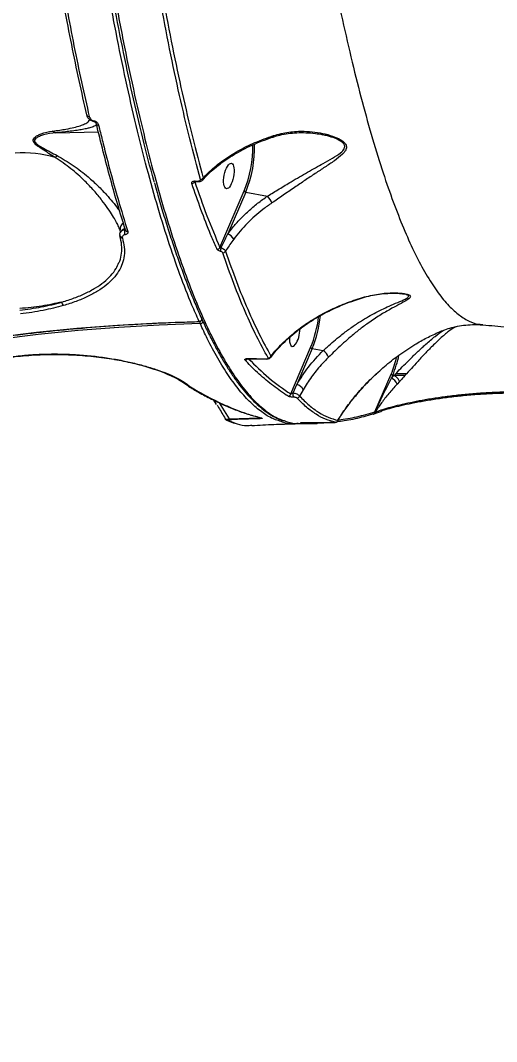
# Model space of a CAD drawing. Header units: millimetres. Extents: x -10374 to 11119, y -8221 to 9433.
# Drawn here: x -2808.2 to -2638.8, y -5447.5 to -5084.2 of the extents above; entities that cross this region are included whole.
import ezdxf

# ---------------------------------------------------------------- set-up
doc = ezdxf.new("R2010")
doc.units = ezdxf.units.MM
for name, color, linetype in [('DIKOM_ОБЪЕКТ', 7, 'Continuous'), ('DIKOM_РАЗМЕР_ЗОНА', 7, 'Continuous'), ('DIKOM_РАЗМЕР_ОБЪЕКТА', 7, 'Continuous')]:
    doc.layers.add(name, color=color, linetype=linetype)
doc.styles.add('style1', font='arial.ttf', dxfattribs={"width": 0.8})
doc.dimstyles.new('1-50', dxfattribs={"dimtxt": 300, "dimasz": 200, "dimexe": 100, "dimexo": 0, "dimgap": 100, "dimtad": 0, "dimdec": 0, "dimtxsty": 'style1', "dimcen": 0, "dimclrd": 7, "dimclre": 7, "dimadec": 1, "dimazin": 2, "dimtfac": 1, "dimtdec": 0, "dimtmove": 1, "dimatfit": 3, "dimfxl": 0, "dimlwd": 25, "dimlwe": 18, "dimarcsym": 0})

# ---------------------------------------------------------------- blocks, each defined once
blk = doc.blocks.new('*D16')
at = {"layer": 'Defpoints', "color": 0, "transparency": 16777216}
for p in [(-9045.1, 5161.67), (3694.49, 5161.67), (1813.16, -6719.94)]:
    blk.add_point(p, dxfattribs=at)
at = {"layer": 'DIKOM_РАЗМЕР_ОБЪЕКТА', "color": 7, "lineweight": 18, "transparency": 16777216}
for p, q in [((3694.49, 5161.67), (-9145.1, 5161.67)), ((1813.16, -6719.94), (-9145.1, -6719.94))]:
    blk.add_line(p, q, dxfattribs=at)
at = {"layer": 'DIKOM_РАЗМЕР_ОБЪЕКТА', "color": 7, "lineweight": 25, "transparency": 16777216}
for p, q in [((-9045.1, 4961.67), (-9045.1, -0.45)), ((-9045.1, -6519.94), (-9045.1, -1080.23))]:
    blk.add_line(p, q, dxfattribs=at)
at = {"layer": 'DIKOM_РАЗМЕР_ОБЪЕКТА', "color": 7, "transparency": 16777216}
for points in [[(-9078.43, 4961.67), (-9011.76, 4961.67), (-9045.1, 5161.67)], [(-9078.43, -6519.94), (-9011.76, -6519.94), (-9045.1, -6719.94)]]:
    blk.add_solid(points, dxfattribs=at)
at = {"layer": 'DIKOM_РАЗМЕР_ОБЪЕКТА', "color": 0, "transparency": 16777216, "insert": (-9045.1, -540.34), "char_height": 300, "attachment_point": 5, "rotation": 90, "style": 'style1'}
blk.add_mtext('11900', dxfattribs=at)
blk = doc.blocks.new('*D13')
at = {"layer": 'Defpoints', "color": 0, "transparency": 16777216}
for p in [(-10176.97, 7112.81), (3082.33, 7112.81), (2015.48, -8221.4)]:
    blk.add_point(p, dxfattribs=at)
at = {"layer": 'DIKOM_РАЗМЕР_ЗОНА', "color": 7, "lineweight": 18, "transparency": 16777216}
for p, q in [((3082.33, 7112.81), (-10276.97, 7112.81)), ((2015.48, -8221.4), (-10276.97, -8221.4))]:
    blk.add_line(p, q, dxfattribs=at)
at = {"layer": 'DIKOM_РАЗМЕР_ЗОНА', "color": 7, "lineweight": 25, "transparency": 16777216}
for p, q in [((-10176.97, 6912.81), (-10176.97, -14.41)), ((-10176.97, -8021.4), (-10176.97, -1094.19))]:
    blk.add_line(p, q, dxfattribs=at)
at = {"layer": 'DIKOM_РАЗМЕР_ЗОНА', "color": 7, "transparency": 16777216}
for points in [[(-10210.3, 6912.81), (-10143.64, 6912.81), (-10176.97, 7112.81)], [(-10210.3, -8021.4), (-10143.64, -8021.4), (-10176.97, -8221.4)]]:
    blk.add_solid(points, dxfattribs=at)
at = {"layer": 'DIKOM_РАЗМЕР_ЗОНА', "color": 0, "transparency": 16777216, "insert": (-10176.97, -554.3), "char_height": 300, "attachment_point": 5, "rotation": 90, "style": 'style1'}
blk.add_mtext('15300', dxfattribs=at)

msp = doc.modelspace()

# ---------------------------------------------------------------- linework, layer by layer
at = {"layer": 'DIKOM_ОБЪЕКТ', "color": 7, "linetype": 'Continuous', "lineweight": 15}
for p, q in [((-2782.08, -5120.17), (-2782.09, -5120.16)), ((-2795.59, -5124.17), (-2780.51, -5123.82)), ((-2718.34, -5125.71), (-2718.33, -5125.7)), ((-2700.61, -5124.92), (-2701.5, -5124.73)), ((-2746.2, -5141.55), (-2746.17, -5141.6)), ((-2746.01, -5141.32), (-2745.02, -5141.35)), ((-2737.21, -5164.99), (-2728.61, -5144.89)), ((-2728.04, -5145.26), (-2734.41, -5160.14)), ((-2728.04, -5145.26), (-2720.28, -5146.71)), ((-2772.68, -5159.24), (-2772.76, -5158.77)), ((-2771.09, -5158.65), (-2770.9, -5158.34)), ((-2772.87, -5160.88), (-2772.88, -5160.74)), ((-2772, -5161.34), (-2771.96, -5161.62)), ((-2686.55, -5182.92), (-2686.54, -5182.92)), ((-2671.8, -5181.55), (-2671.92, -5181.52)), ((-2712.03, -5217.11), (-2704.95, -5200.57)), ((-2704.38, -5200.94), (-2709.85, -5213.72)), ((-2704.38, -5200.94), (-2700.48, -5201.67)), ((-2682.05, -5223.5), (-2676.29, -5210.04)), ((-2675.72, -5210.41), (-2676.17, -5211.46)), ((-2676.17, -5211.46), (-2675.29, -5210.49)), ((-2675.72, -5210.41), (-2675.29, -5210.49)), ((-2675.29, -5210.49), (-2675.29, -5210.49)), ((-2673.34, -5212.67), (-2674.19, -5213.61)), ((-2748.03, -5214.37), (-2747.91, -5214.46)), ((-2747.91, -5214.46), (-2747.89, -5214.47)), ((-2711.21, -5216.73), (-2709.85, -5213.72)), ((-2707.64, -5215.6), (-2708.89, -5217.85)), ((-2738.4, -5220.87), (-2739.35, -5219.36)), ((-2737.46, -5220.25), (-2734, -5226.01)), ((-2682.37, -5224.18), (-2682.42, -5224.2)), ((-2682.05, -5223.5), (-2682.03, -5223.48)), ((-2682.03, -5223.48), (-2681.9, -5223.59)), ((-2734.46, -5226.45), (-2731.81, -5227.47)), ((-2734, -5226.01), (-2723.19, -5225.62)), ((-2724.62, -5225.06), (-2722.7, -5225.61)), ((-2695.27, -5226.49), (-2695.33, -5226.7)), ((-2682.66, -5224.29), (-2682.65, -5224.28))]:
    msp.add_line(p, q, dxfattribs=at)
at = {"layer": 'DIKOM_ОБЪЕКТ', "color": 7, "linetype": 'Continuous', "lineweight": 15, "flags": 128}
for points in [[(-2745.9, -5141.52), (-2745.93, -5141.51), (-2745.96, -5141.47), (-2745.99, -5141.41), (-2746.01, -5141.32)], [(-2744.91, -5141.56), (-2744.94, -5141.54), (-2744.97, -5141.5), (-2744.99, -5141.44), (-2745.02, -5141.35)], [(-2770.91, -5158.77), (-2770.93, -5158.67), (-2770.93, -5158.51)], [(-3025.45, -5264.74), (-3013.82, -5258.4), (-3001.97, -5252.33), (-2989.9, -5246.53), (-2977.61, -5241), (-2965.12, -5235.74), (-2952.44, -5230.77), (-2939.57, -5226.07), (-2926.52, -5221.66), (-2913.3, -5217.53), (-2899.92, -5213.7), (-2886.39, -5210.16), (-2872.71, -5206.91), (-2858.9, -5203.97), (-2844.96, -5201.32), (-2830.91, -5198.97), (-2816.75, -5196.92), (-2802.49, -5195.18), (-2788.14, -5193.74), (-2773.71, -5192.61), (-2759.22, -5191.79), (-2744.66, -5191.27)], [(-2744.66, -5191.27), (-2744.62, -5191.33), (-2744.58, -5191.36), (-2744.58, -5191.36)], [(-2743.62, -5190.33), (-2743.6, -5190.41), (-2743.6, -5190.42)], [(-2744.29, -5192.08), (-2758.8, -5192.6), (-2773.25, -5193.42), (-2787.64, -5194.55), (-2801.94, -5195.98), (-2816.16, -5197.72), (-2830.28, -5199.76), (-2844.29, -5202.1), (-2858.18, -5204.74), (-2871.95, -5207.68), (-2885.59, -5210.92), (-2899.08, -5214.45), (-2912.42, -5218.27), (-2925.6, -5222.38), (-2938.61, -5226.78), (-2951.44, -5231.46), (-2964.09, -5236.42), (-2976.54, -5241.66), (-2988.79, -5247.18), (-3000.82, -5252.96), (-3012.64, -5259.01), (-3024.23, -5265.33)], [(-2671.46, -5210.54), (-2671.96, -5210.54), (-2675.24, -5210.56)], [(-2674.77, -5209.87), (-2672.22, -5209.86), (-2670.85, -5209.86)], [(-2748.73, -5214.12), (-2748.71, -5214.13), (-2748.68, -5214.16)], [(-2722.7, -5225.62), (-2722.6, -5225.64), (-2722.44, -5225.64)], [(-2682.66, -5224.29), (-2682.77, -5224.31), (-2682.93, -5224.32)]]:
    msp.add_lwpolyline(points, dxfattribs=at)
at = {"layer": 'DIKOM_ОБЪЕКТ', "color": 7, "linetype": 'Continuous', "lineweight": 15}
for centre, radius, start, end in [((-2783.86, -5117.7), 0.747, 186.2208, 280.4586), ((-2781.55, -5119.96), 0.584, 175.3874, 200.8276), ((-2780.52, -5120.72), 0.779, 198.4593, 279.4881), ((-2718.71, -5125.3), 0.559, 313.8265, 11.25), ((-2765.7, -5129.53), 40.15, 337.4961, 1.5043), ((-2766.24, -5129.43), 41.35, 337.4836, 1.6988), ((-2807.72, -5174.66), 43.33, 74.0727, 93.1594), ((-2799.13, -5129.37), 4.91, 312.3852, 323.6404), ((-2744.17, -5139.6), 1.19, 268.3889, 325.3004), ((-2747.21, -5141.04), 1.18, 269.6289, 332.0686), ((-2727.94, -5144.49), 0.781, 211.1984, 262.3324), ((-2726.91, -5152.57), 8.85, 22.6987, 41.4736), ((-2770.57, -5160.68), 2.36, 98.0001, 155.9021), ((-2769.19, -5159.41), 2.05, 158.1687, 210.0091), ((-2770.13, -5158.51), 0.823, 198.3831, 276.9618), ((-2772.02, -5160.44), 0.897, 174.1299, 271.1371), ((-2772.06, -5160.81), 0.814, 184.7063, 276.9524), ((-2735.87, -5163.79), 3.93, 26.1594, 68.2752), ((-2738.26, -5164.52), 1.15, 270.7844, 336.0211), ((-2743.11, -5164.19), 6.42, 340.1795, 352.1057), ((-2736.23, -5165.74), 1.14, 268.7107, 329.2201), ((-2686.65, -5182.74), 0.208, 303.3869, 350.4204), ((-2791.91, -5184.46), 1.58, 177.9856, 228.9779), ((-2744.66, -5190.22), 1.05, 270.3522, 353.7559), ((-2744.6, -5190.36), 1, 271.4285, 284.6624), ((-2742.13, -5191.32), 2.28, 180.4835, 199.4778), ((-2744.6, -5190.36), 1, 284.6624, 356.4053), ((-2744.29, -5191.03), 1.05, 270.4271, 353.864), ((-2743.87, -5191.6), 0.77, 36.5832, 79.5704), ((-2742.24, -5185.17), 40.35, 337.5556, 353.5956), ((-2742.86, -5185.05), 41.63, 337.5554, 354.1978), ((-2704.28, -5200.16), 0.783, 211.3028, 262.3167), ((-2702.76, -5205.42), 4.39, 18.1511, 58.7541), ((-2728.35, -5204.01), 1.08, 273.463, 328.3088), ((-2727.23, -5204.49), 0.0756, 193.5507, 253.1026), ((-2720.65, -5204.59), 0.0768, 194.9371, 254.3007), ((-2720.04, -5203.23), 1.06, 269.4595, 335.5497), ((-2711.11, -5195.56), 37.72, 337.4115, 347.03), ((-2712.43, -5195.2), 39.73, 337.4905, 348.2305), ((-2675.62, -5209.63), 0.783, 211.5222, 262.4368), ((-2678.17, -5215.28), 4.31, 22.7915, 62.4138), ((-2748.1, -5213.48), 0.889, 229.5672, 274.5657), ((-2748, -5213.67), 0.798, 239.8272, 276.952), ((-2747.98, -5213.66), 0.814, 239.4421, 276.5305), ((-2706.7, -5217.36), 4.55, 172.0479, 191.2612), ((-2710.55, -5216.78), 3.13, 22.0081, 77.2313), ((-2713.04, -5216.87), 1.05, 273.1377, 346.8748), ((-2709.85, -5217.48), 1.03, 269.8301, 338.6362), ((-2682.93, -5223.43), 0.898, 287.6215, 356.5366), ((-2682.94, -5223.43), 0.902, 288.1503, 355.3846), ((-2682.79, -5223.35), 0.928, 296.9095, 344.8887), ((-2734.51, -5225.49), 0.965, 244.0397, 272.9058), ((-2733.43, -5225.96), 0.575, 184.833, 215.6829), ((-2722.6, -5225.59), 0.591, 182.3886, 211.8969), ((-2708.26, -5226.49), 0.865, 271.2138, 293.8961), ((-2696.22, -5226.18), 0.992, 270.1686, 341.9173)]:
    msp.add_arc(centre, radius, start, end, dxfattribs=at)
msp.add_ellipse((-2734.04, -5139.56), major_axis=(-0.91, -4.51), ratio=0.365718, dxfattribs=at)
for start_param, end_param in [(5.596928, 8.318212), (5.079924, 5.596928)]:
    msp.add_ellipse((-2710.62, -5195.69), major_axis=(-0.91, -4.51), ratio=0.365718, start_param=start_param, end_param=end_param, dxfattribs=at)
for points, knots in [([(-2744.66, -5191.27), (-2745.5, -5189.37), (-2747.8, -5184.19), (-2751.48, -5174.75), (-2755.67, -5162.67), (-2759.75, -5149.44), (-2763.7, -5135.15), (-2767.52, -5119.86), (-2771.18, -5103.59), (-2774.68, -5086.38), (-2778.01, -5068.25), (-2781.16, -5049.28), (-2784.12, -5029.55), (-2786.88, -5009.16), (-2789.43, -4988.17), (-2791.75, -4966.59), (-2793.85, -4944.47), (-2795.72, -4921.89), (-2797.35, -4898.96), (-2798.75, -4875.77), (-2799.89, -4852.41), (-2800.77, -4828.9), (-2801.4, -4805.28), (-2801.78, -4781.64), (-2801.9, -4758.08), (-2801.77, -4734.72), (-2801.38, -4711.62), (-2800.73, -4688.83), (-2799.82, -4666.38), (-2798.66, -4644.34), (-2797.26, -4622.82), (-2795.62, -4601.9), (-2793.83, -4582.62), (-2791.92, -4564.88), (-2789.95, -4548.58), (-2787.81, -4532.86), (-2785.5, -4517.78), (-2783.07, -4503.47), (-2780.5, -4489.98), (-2778.1, -4478.58), (-2776.52, -4471.85), (-2775.87, -4469.11)], [0, 0, 0, 0, 0.015653, 0.04249, 0.069412, 0.096376, 0.123341, 0.150263, 0.1771, 0.203937, 0.230859, 0.257823, 0.284788, 0.31171, 0.338547, 0.365384, 0.392306, 0.41927, 0.446235, 0.473157, 0.499994, 0.526831, 0.553753, 0.580717, 0.607682, 0.634604, 0.661441, 0.688278, 0.715199, 0.742164, 0.769129, 0.796051, 0.822888, 0.845967, 0.869168, 0.892397, 0.915626, 0.938828, 0.961588, 0.984348, 1, 1, 1, 1]), ([(-2760.6, -5141.59), (-2760.65, -5141.43), (-2762.05, -5136.64), (-2764.68, -5126.2), (-2768.43, -5110.41), (-2771.99, -5093.68), (-2775.34, -5076.28), (-2778.56, -5057.86), (-2781.62, -5038.47), (-2784.5, -5018.15), (-2787.15, -4997.34), (-2789.56, -4976.14), (-2791.73, -4954.62), (-2793.7, -4932.44), (-2795.45, -4909.64), (-2796.97, -4886.3), (-2798.15, -4864.31), (-2799.05, -4843.77), (-2799.71, -4824.75), (-2800.21, -4805.7), (-2800.54, -4786.44), (-2800.71, -4767.01), (-2800.69, -4747.43), (-2800.5, -4727.98), (-2800.23, -4715.17), (-2800.09, -4708.76)], [0, 0, 0, 0, 0.001662, 0.05082, 0.099937, 0.147669, 0.195436, 0.243168, 0.292285, 0.341443, 0.39056, 0.438292, 0.48606, 0.533792, 0.58291, 0.632068, 0.681186, 0.72033, 0.759514, 0.798698, 0.837842, 0.878359, 0.918921, 0.959483, 1, 1, 1, 1]), ([(-2799.3, -4708.5), (-2799.4, -4712.96), (-2799.67, -4724.97), (-2799.9, -4744.77), (-2799.93, -4767.87), (-2799.7, -4791.32), (-2799.22, -4815.05), (-2798.46, -4838.99), (-2797.46, -4862.59), (-2796.21, -4885.8), (-2794.74, -4908.55), (-2793.02, -4931.2), (-2791.05, -4953.68), (-2788.82, -4975.9), (-2786.38, -4997.37), (-2783.76, -5018.04), (-2780.95, -5037.86), (-2777.93, -5057.17), (-2774.69, -5075.86), (-2771.23, -5093.86), (-2767.64, -5110.77), (-2763.93, -5126.57), (-2760.11, -5141.23), (-2756.13, -5155.01), (-2751.98, -5167.81), (-2747.69, -5179.57), (-2743.35, -5190.02), (-2738.97, -5199.16), (-2734.56, -5207.01), (-2730.07, -5213.7), (-2725.49, -5219.18), (-2720.85, -5223.31), (-2717.14, -5225.73), (-2714.99, -5226.39), (-2714.39, -5226.58)], [0, 0, 0, 0, 0.018779, 0.050589, 0.082424, 0.114235, 0.146969, 0.179731, 0.212465, 0.244276, 0.276111, 0.307921, 0.340656, 0.373417, 0.406152, 0.437962, 0.469797, 0.501607, 0.534341, 0.567102, 0.599836, 0.631647, 0.663482, 0.695292, 0.728026, 0.760788, 0.793522, 0.825332, 0.857167, 0.888978, 0.921712, 0.954473, 0.987208, 1, 1, 1, 1]), ([(-2725.9, -4780.04), (-2725.74, -4786.43), (-2725.43, -4799.21), (-2724.71, -4818.5), (-2723.81, -4837.82), (-2722.69, -4857.83), (-2721.32, -4878.39), (-2719.69, -4899.43), (-2717.84, -4920.4), (-2715.76, -4941.23), (-2713.46, -4961.83), (-2711.02, -4981.54), (-2708.46, -5000.32), (-2705.8, -5018.16), (-2702.99, -5035.55), (-2700.01, -5052.41), (-2696.88, -5068.67), (-2693.6, -5084.29), (-2690.18, -5099.19), (-2686.61, -5113.34), (-2682.93, -5126.5), (-2679.24, -5138.38), (-2675.56, -5148.93), (-2671.91, -5158.22), (-2668.18, -5166.53), (-2664.39, -5173.78), (-2660.53, -5179.93), (-2656.72, -5184.82), (-2652.95, -5188.5), (-2649.25, -5190.97), (-2646.16, -5192.29), (-2644.32, -5192.35), (-2643.7, -5192.37)], [0, 0, 0, 0, 0.030756, 0.061513, 0.092575, 0.123637, 0.157976, 0.192341, 0.22668, 0.262031, 0.29741, 0.332761, 0.366019, 0.399303, 0.432561, 0.466778, 0.501024, 0.535242, 0.570697, 0.606153, 0.642117, 0.678083, 0.711861, 0.745666, 0.779446, 0.814209, 0.849001, 0.883765, 0.916933, 0.950124, 0.983293, 1, 1, 1, 1]), ([(-2784.6, -5117.78), (-2785.52, -5113.75), (-2787.36, -5105.68), (-2790.01, -5092.87), (-2792.59, -5079.58), (-2794.23, -5070.28), (-2795.05, -5065.63)], [0, 0, 0, 0, 0.249099, 0.498199, 0.749099, 1, 1, 1, 1]), ([(-2794.19, -5066.18), (-2793.38, -5070.8), (-2791.75, -5080.05), (-2789.18, -5093.34), (-2786.51, -5106.22), (-2784.65, -5114.37), (-2783.73, -5118.44)], [0, 0, 0, 0, 0.249101, 0.498201, 0.7491, 1, 1, 1, 1]), ([(-2744.2, -5140.79), (-2745.47, -5136.03), (-2748, -5126.52), (-2751.63, -5110.95), (-2755.16, -5094.52), (-2757.38, -5082.78), (-2758.49, -5076.9)], [0, 0, 0, 0, 0.248479, 0.496955, 0.748477, 1, 1, 1, 1]), ([(-2757.45, -5076.49), (-2756.36, -5082.28), (-2754.17, -5093.86), (-2750.67, -5110.22), (-2747.02, -5125.85), (-2744.47, -5135.47), (-2743.19, -5140.28)], [0, 0, 0, 0, 0.248474, 0.496951, 0.748476, 1, 1, 1, 1]), ([(-2782.09, -5120.16), (-2782.17, -5120.16), (-2782.44, -5120.13), (-2782.94, -5119.98), (-2783.54, -5119.63), (-2784.15, -5119.01), (-2784.49, -5118.35), (-2784.58, -5117.9), (-2784.6, -5117.78)], [0, 0, 0, 0, 0.063341, 0.205894, 0.386619, 0.593769, 0.897729, 1, 1, 1, 1]), ([(-2783.73, -5118.44), (-2783.63, -5118.71), (-2783.48, -5119.12), (-2783.03, -5119.57), (-2782.66, -5119.79), (-2782.34, -5119.89), (-2782.18, -5119.9), (-2782.13, -5119.91)], [0, 0, 0, 0, 0.43852, 0.648611, 0.819346, 0.945167, 1, 1, 1, 1]), ([(-2796.8, -5123.57), (-2795.93, -5123.46), (-2794.18, -5123.24), (-2791.59, -5122.81), (-2789.08, -5122.29), (-2786.9, -5121.68), (-2785.12, -5120.98), (-2783.92, -5120.26), (-2783.68, -5119.76), (-2783.58, -5119.54)], [0, 0, 0, 0, 0.093904, 0.187853, 0.338402, 0.489463, 0.640315, 0.843321, 1, 1, 1, 1]), ([(-2781.17, -5121.18), (-2781.28, -5121.36), (-2781.51, -5121.75), (-2782.85, -5122.25), (-2784.45, -5122.67), (-2786.02, -5123), (-2787.38, -5123.22), (-2788.07, -5123.33)], [0, 0, 0, 0, 0.259475, 0.537154, 0.690998, 0.844819, 1, 1, 1, 1]), ([(-2782.13, -5119.91), (-2782.07, -5119.91), (-2781.89, -5119.93), (-2781.56, -5120.04), (-2781.15, -5120.29), (-2780.66, -5120.77), (-2780.5, -5121.21), (-2780.39, -5121.49)], [0, 0, 0, 0, 0.055566, 0.178388, 0.349487, 0.572953, 1, 1, 1, 1]), ([(-2781.95, -5120.19), (-2781.98, -5120.19), (-2782.02, -5120.17), (-2782.07, -5120.17), (-2782.09, -5120.16)], [0, 0, 0, 0, 0.620037, 1, 1, 1, 1]), ([(-2782.09, -5120.17), (-2782.09, -5120.17), (-2782.07, -5120.17), (-2782.03, -5120.17), (-2781.97, -5120.19), (-2781.88, -5120.22), (-2781.72, -5120.3), (-2781.51, -5120.48), (-2781.33, -5120.74), (-2781.29, -5120.9), (-2781.27, -5120.97)], [0, 0, 0, 0, 0.005223, 0.027802, 0.055897, 0.105453, 0.192358, 0.389825, 0.738857, 1, 1, 1, 1]), ([(-2770.93, -5158.51), (-2771.82, -5155.64), (-2773.61, -5149.89), (-2776.21, -5140.65), (-2778.78, -5131), (-2780.44, -5124.18), (-2781.27, -5120.77)], [0, 0, 0, 0, 0.249316, 0.498631, 0.749316, 1, 1, 1, 1]), ([(-2780.39, -5121.49), (-2780.29, -5121.93), (-2779.76, -5124.15), (-2778.37, -5129.83), (-2776.18, -5138.27), (-2773.27, -5148.81), (-2771.19, -5155.56), (-2770.03, -5159.32)], [0, 0, 0, 0, 0.032158, 0.160791, 0.418283, 0.675774, 1, 1, 1, 1]), ([(-2795.83, -5132.99), (-2797.41, -5132), (-2799.59, -5130.64), (-2802.06, -5128.99), (-2803.15, -5128.05), (-2803.65, -5127.27), (-2803.7, -5126.57), (-2803.21, -5125.81), (-2802.19, -5125.12), (-2800.05, -5124.15), (-2798.18, -5123.81), (-2796.8, -5123.57)], [0, 0, 0, 0, 0.231153, 0.3197, 0.391431, 0.436729, 0.482258, 0.545697, 0.638839, 0.734227, 1, 1, 1, 1]), ([(-2795.6, -5124.17), (-2795.6, -5124.17), (-2797.17, -5124.3), (-2799.11, -5124.63), (-2801.52, -5125.42), (-2802.64, -5126.01), (-2803.25, -5126.66), (-2803.25, -5127.28), (-2802.74, -5127.98), (-2801.61, -5128.79), (-2799.06, -5130.23), (-2796.82, -5131.41), (-2795.18, -5132.27)], [0, 0, 0, 0, 0.000333, 0.274229, 0.369154, 0.46353, 0.523545, 0.564861, 0.606171, 0.67473, 0.763009, 1, 1, 1, 1]), ([(-2795.6, -5124.17), (-2795.82, -5124.13), (-2796.21, -5124.06), (-2796.6, -5123.77), (-2796.77, -5123.59), (-2796.8, -5123.57)], [0, 0, 0, 0, 0.499673, 0.92059, 1, 1, 1, 1]), ([(-2795.59, -5124.17), (-2795.59, -5124.17), (-2795.59, -5124.17), (-2795.6, -5124.17), (-2795.6, -5124.17), (-2795.6, -5124.17)], [0, 0, 0, 0, 0.369242, 0.81335, 1, 1, 1, 1]), ([(-2788.07, -5123.33), (-2788.08, -5123.33), (-2788.76, -5123.45), (-2790.31, -5123.64), (-2792.78, -5123.92), (-2794.65, -5124.09), (-2795.59, -5124.17)], [0, 0, 0, 0, 0.004363, 0.37893, 0.688069, 1, 1, 1, 1]), ([(-2743.36, -5141), (-2743.1, -5140.69), (-2742.19, -5139.64), (-2740.36, -5137.89), (-2737.88, -5135.79), (-2735.14, -5133.79), (-2732.19, -5131.91), (-2729.05, -5130.16), (-2725.74, -5128.54), (-2722.25, -5127.09), (-2719.77, -5126.15), (-2718.43, -5125.74), (-2718.33, -5125.71)], [0, 0, 0, 0, 0.04887, 0.167756, 0.286561, 0.405363, 0.524062, 0.641349, 0.758152, 0.874739, 0.991006, 1, 1, 1, 1]), ([(-2743.19, -5140.28), (-2742.63, -5139.68), (-2740.72, -5137.64), (-2736.75, -5134.3), (-2731.09, -5130.67), (-2724.87, -5127.56), (-2720.41, -5125.98), (-2718.16, -5125.19)], [0, 0, 0, 0, 0.095307, 0.328932, 0.568012, 0.781794, 1, 1, 1, 1]), ([(-2720.28, -5146.71), (-2718.9, -5145.86), (-2716.09, -5144.13), (-2711.3, -5141.23), (-2705.99, -5138.15), (-2701.08, -5135.44), (-2697.12, -5133.22), (-2694.48, -5131.57), (-2693.01, -5130.14), (-2692.7, -5129.02), (-2693.11, -5128.04), (-2694.36, -5127.02), (-2696.38, -5126.08), (-2698.56, -5125.35), (-2700.04, -5125.04), (-2700.61, -5124.92)], [0, 0, 0, 0, 0.099642, 0.202641, 0.345654, 0.492843, 0.585854, 0.680421, 0.742441, 0.775683, 0.808653, 0.848498, 0.901919, 0.962587, 1, 1, 1, 1]), ([(-2718.16, -5125.19), (-2716.36, -5124.71), (-2712.74, -5123.76), (-2707.77, -5123.57), (-2703.42, -5123.88), (-2699.74, -5124.54), (-2696.49, -5125.55), (-2694.02, -5126.73), (-2692.6, -5127.95), (-2692.1, -5129.07), (-2692.29, -5130.09), (-2692.85, -5131), (-2694.11, -5132.35), (-2696.42, -5134.14), (-2699.8, -5136.36), (-2703.32, -5138.69), (-2706.95, -5141.1), (-2710.76, -5143.67), (-2714.72, -5146.41), (-2717.41, -5148.24), (-2718.75, -5149.16)], [0, 0, 0, 0, 0.083171, 0.166449, 0.223557, 0.280761, 0.33763, 0.384013, 0.415804, 0.442857, 0.469843, 0.494253, 0.51873, 0.589435, 0.660399, 0.727087, 0.793946, 0.860523, 0.930329, 1, 1, 1, 1]), ([(-2718.33, -5125.7), (-2717.51, -5125.45), (-2715.74, -5124.9), (-2712.9, -5124.4), (-2709.82, -5124.11), (-2706.58, -5124.1), (-2703.51, -5124.38), (-2701.48, -5124.65), (-2700.62, -5124.87), (-2700.6, -5124.88)], [0, 0, 0, 0, 0.140466, 0.304666, 0.477215, 0.658048, 0.846823, 0.996645, 1, 1, 1, 1]), ([(-2772.76, -5158.77), (-2772.93, -5158.31), (-2773.24, -5157.52), (-2774.22, -5155.65), (-2775.44, -5153.58), (-2777.09, -5151.07), (-2779.29, -5148.08), (-2782.02, -5144.77), (-2785.68, -5140.91), (-2790.25, -5136.78), (-2793.95, -5134.27), (-2795.83, -5132.99)], [0, 0, 0, 0, 0.104515, 0.18232, 0.262397, 0.354623, 0.449525, 0.561813, 0.677247, 0.835925, 1, 1, 1, 1]), ([(-2795.18, -5132.27), (-2793.25, -5133.41), (-2789.39, -5135.68), (-2784.57, -5139.43), (-2780.66, -5143), (-2777.74, -5146.03), (-2775.38, -5148.79), (-2773.81, -5150.79), (-2773.1, -5151.8), (-2772.89, -5152.1)], [0, 0, 0, 0, 0.210616, 0.420933, 0.567605, 0.714114, 0.832521, 0.950803, 1, 1, 1, 1]), ([(-2743.19, -5140.28), (-2743.18, -5140.43), (-2743.17, -5140.7), (-2743.33, -5140.89), (-2743.4, -5140.97)], [0, 0, 0, 0, 0.581438, 1, 1, 1, 1]), ([(-2760.59, -5141.87), (-2760.5, -5142.21), (-2759.77, -5144.91), (-2758.37, -5149.7), (-2756.41, -5156.23), (-2754.41, -5162.47), (-2752.39, -5168.46), (-2750.33, -5174.19), (-2748.25, -5179.66), (-2746.13, -5184.88), (-2743.98, -5189.83), (-2741.81, -5194.5), (-2739.62, -5198.88), (-2737.43, -5202.95), (-2735.22, -5206.71), (-2733, -5210.16), (-2730.77, -5213.3), (-2728.53, -5216.14), (-2726.27, -5218.67), (-2723.98, -5220.9), (-2721.69, -5222.82), (-2719.37, -5224.43), (-2717.05, -5225.74), (-2715.49, -5226.34), (-2714.72, -5226.64)], [0, 0, 0, 0, 0.006961, 0.053963, 0.10092, 0.147885, 0.1949, 0.242015, 0.289286, 0.336767, 0.384511, 0.432323, 0.480002, 0.527476, 0.574798, 0.622026, 0.669211, 0.716404, 0.763638, 0.810944, 0.858344, 0.905842, 0.953421, 1, 1, 1, 1]), ([(-2747.22, -5142.22), (-2747.23, -5142.12), (-2747.27, -5141.91), (-2747.11, -5141.64), (-2746.81, -5141.44), (-2746.43, -5141.33), (-2746.14, -5141.32), (-2746.01, -5141.32)], [0, 0, 0, 0, 0.213208, 0.426618, 0.630664, 0.829158, 1, 1, 1, 1]), ([(-2738.24, -5165.67), (-2738.4, -5165.32), (-2739.17, -5163.58), (-2741.13, -5158.98), (-2744.02, -5151.64), (-2746.15, -5145.36), (-2747.22, -5142.22)], [0, 0, 0, 0, 0.048066, 0.240326, 0.619879, 1, 1, 1, 1]), ([(-2746.26, -5141.57), (-2746.26, -5141.57), (-2746.26, -5141.57), (-2746.18, -5141.55), (-2746.06, -5141.53), (-2745.96, -5141.53), (-2745.9, -5141.53)], [0, 0, 0, 0, 0.238472, 0.484764, 0.734061, 1, 1, 1, 1]), ([(-2746.17, -5141.6), (-2744.77, -5145.7), (-2741.96, -5153.92), (-2738.79, -5161.3), (-2737.21, -5164.99)], [0, 0, 0, 0, 0.499355, 1, 1, 1, 1]), ([(-2745.9, -5141.53), (-2745.67, -5141.53), (-2745.34, -5141.54), (-2745.01, -5141.55), (-2744.91, -5141.56)], [0, 0, 0, 0, 0.699599, 1, 1, 1, 1]), ([(-2745.02, -5141.35), (-2744.93, -5141.35), (-2744.74, -5141.35), (-2744.48, -5141.28), (-2744.29, -5141.16), (-2744.18, -5140.99), (-2744.19, -5140.86), (-2744.2, -5140.79)], [0, 0, 0, 0, 0.179432, 0.37995, 0.581145, 0.790674, 1, 1, 1, 1]), ([(-2744.91, -5141.54), (-2744.7, -5141.54), (-2744.26, -5141.53), (-2743.74, -5141.33), (-2743.5, -5141.08), (-2743.41, -5140.99)], [0, 0, 0, 0, 0.373648, 0.757272, 1, 1, 1, 1]), ([(-2734.41, -5160.14), (-2733.86, -5159.42), (-2732.5, -5157.63), (-2730.08, -5154.91), (-2727.1, -5151.99), (-2723.85, -5149.23), (-2721.47, -5147.55), (-2720.28, -5146.71)], [0, 0, 0, 0, 0.144408, 0.355259, 0.566063, 0.783047, 1, 1, 1, 1]), ([(-2718.75, -5149.16), (-2719.82, -5149.91), (-2722.96, -5152.13), (-2727.74, -5156.35), (-2730.79, -5160.14), (-2732.34, -5162.06)], [0, 0, 0, 0, 0.203573, 0.596825, 1, 1, 1, 1]), ([(-2772.91, -5160.35), (-2772.87, -5160.15), (-2772.79, -5159.71), (-2772.37, -5159.19), (-2771.78, -5158.8), (-2771.33, -5158.7), (-2771.09, -5158.65)], [0, 0, 0, 0, 0.254382, 0.558712, 0.773461, 1, 1, 1, 1]), ([(-2771.59, -5156.35), (-2771.73, -5156.44), (-2772.11, -5156.66), (-2772.54, -5157.26), (-2772.78, -5157.97), (-2772.8, -5158.49), (-2772.76, -5158.73), (-2772.76, -5158.77)], [0, 0, 0, 0, 0.165166, 0.454054, 0.743176, 0.954143, 1, 1, 1, 1]), ([(-2771.09, -5158.65), (-2771.07, -5158.65), (-2771.02, -5158.64), (-2770.95, -5158.63), (-2770.89, -5158.61), (-2770.88, -5158.6), (-2770.88, -5158.59)], [0, 0, 0, 0, 0.148555, 0.272557, 0.620585, 1, 1, 1, 1]), ([(-2771.96, -5161.62), (-2771.68, -5162.73), (-2771.14, -5164.87), (-2771.22, -5167.92), (-2771.88, -5170.78), (-2773.17, -5173.5), (-2775.1, -5176.05), (-2777.61, -5178.41), (-2780.68, -5180.57), (-2784.3, -5182.5), (-2788.36, -5184.23), (-2791.42, -5185.18), (-2792.94, -5185.66)], [0, 0, 0, 0, 0.107084, 0.205973, 0.305184, 0.404078, 0.503333, 0.602914, 0.702179, 0.801341, 0.900826, 1, 1, 1, 1]), ([(-2773.16, -5170.36), (-2773.07, -5170.18), (-2772.54, -5169.12), (-2772.18, -5167.04), (-2772.06, -5164.06), (-2772.59, -5161.97), (-2772.87, -5160.88)], [0, 0, 0, 0, 0.061615, 0.366709, 0.670806, 1, 1, 1, 1]), ([(-2772.66, -5159.22), (-2772.65, -5159.24), (-2772.62, -5159.35), (-2772.62, -5159.44), (-2772.73, -5159.68), (-2772.76, -5159.75)], [0, 0, 0, 0, 0.13518, 0.746467, 1, 1, 1, 1]), ([(-2770.97, -5160.44), (-2771.1, -5160.47), (-2771.38, -5160.52), (-2771.72, -5160.73), (-2771.95, -5161.01), (-2771.98, -5161.23), (-2772, -5161.34)], [0, 0, 0, 0, 0.209538, 0.418188, 0.729812, 1, 1, 1, 1]), ([(-2770.03, -5159.32), (-2770.02, -5159.36), (-2769.97, -5159.55), (-2770.01, -5159.85), (-2770.24, -5160.16), (-2770.57, -5160.36), (-2770.83, -5160.41), (-2770.97, -5160.44)], [0, 0, 0, 0, 0.084365, 0.402632, 0.65185, 0.82542, 1, 1, 1, 1]), ([(-2736.76, -5165.07), (-2736.6, -5164.73), (-2735.84, -5163.09), (-2735.04, -5161.45), (-2734.41, -5160.14)], [0, 0, 0, 0, 0.206044, 1, 1, 1, 1]), ([(-2732.34, -5162.06), (-2733.22, -5163.29), (-2734.25, -5164.7), (-2735.13, -5166.13), (-2735.25, -5166.32)], [0, 0, 0, 0, 0.866674, 1, 1, 1, 1]), ([(-2737.08, -5166.37), (-2737.24, -5166.32), (-2737.58, -5166.23), (-2737.97, -5166.01), (-2738.17, -5165.81), (-2738.23, -5165.7), (-2738.24, -5165.67)], [0, 0, 0, 0, 0.305432, 0.611626, 0.912624, 1, 1, 1, 1]), ([(-2737.21, -5164.99), (-2737.2, -5164.99), (-2737.18, -5165.03), (-2737.1, -5165.07), (-2736.94, -5165.09), (-2736.82, -5165.08), (-2736.76, -5165.07)], [0, 0, 0, 0, 0.080432, 0.367137, 0.676069, 1, 1, 1, 1]), ([(-2736.76, -5165.07), (-2736.54, -5165.16), (-2736.12, -5165.35), (-2735.62, -5165.72), (-2735.34, -5166.06), (-2735.27, -5166.25), (-2735.25, -5166.32)], [0, 0, 0, 0, 0.28669, 0.573109, 0.856901, 1, 1, 1, 1]), ([(-2736.25, -5166.87), (-2736.26, -5166.85), (-2736.3, -5166.77), (-2736.44, -5166.62), (-2736.72, -5166.46), (-2736.96, -5166.4), (-2737.08, -5166.37)], [0, 0, 0, 0, 0.108707, 0.398467, 0.699778, 1, 1, 1, 1]), ([(-2720.05, -5204.3), (-2721.43, -5201.8), (-2724.19, -5196.8), (-2728.27, -5187.9), (-2732.31, -5178.07), (-2734.94, -5170.6), (-2736.25, -5166.87)], [0, 0, 0, 0, 0.248617, 0.497235, 0.748618, 1, 1, 1, 1]), ([(-2735.25, -5166.32), (-2733.95, -5170), (-2731.36, -5177.37), (-2727.34, -5187.17), (-2723.25, -5196.1), (-2720.46, -5201.15), (-2719.07, -5203.67)], [0, 0, 0, 0, 0.248615, 0.497229, 0.748614, 1, 1, 1, 1]), ([(-2793.49, -5184.41), (-2791.99, -5183.94), (-2788.99, -5183.01), (-2785, -5181.32), (-2781.45, -5179.42), (-2778.43, -5177.31), (-2775.98, -5175), (-2774.16, -5172.68), (-2773.47, -5171.07), (-2773.16, -5170.36)], [0, 0, 0, 0, 0.14706, 0.294601, 0.441658, 0.588712, 0.736237, 0.883278, 1, 1, 1, 1]), ([(-2719.17, -5204.12), (-2718.68, -5203.49), (-2717.52, -5201.98), (-2715.36, -5199.65), (-2712.75, -5197.17), (-2709.9, -5194.79), (-2706.84, -5192.54), (-2703.59, -5190.43), (-2700.19, -5188.5), (-2696.69, -5186.75), (-2693.09, -5185.19), (-2689.72, -5183.91), (-2687.5, -5183.23), (-2686.55, -5182.94)], [0, 0, 0, 0, 0.072443, 0.173792, 0.274151, 0.373552, 0.472083, 0.569757, 0.664321, 0.756651, 0.846786, 0.934457, 1, 1, 1, 1]), ([(-2719.07, -5203.67), (-2718.6, -5203.09), (-2716.94, -5201.02), (-2713.58, -5197.58), (-2708.88, -5193.71), (-2703.79, -5190.31), (-2698.46, -5187.38), (-2692.7, -5184.79), (-2688.52, -5183.44), (-2686.45, -5182.78)], [0, 0, 0, 0, 0.067273, 0.239768, 0.412219, 0.559669, 0.707518, 0.854772, 1, 1, 1, 1]), ([(-2700.48, -5201.67), (-2700.02, -5201.25), (-2698.8, -5200.14), (-2696.69, -5198.29), (-2693.99, -5196.08), (-2691.03, -5193.83), (-2687.99, -5191.76), (-2685.09, -5189.97), (-2681.41, -5187.91), (-2677.61, -5186.08), (-2673.89, -5184.5), (-2671.75, -5183.6), (-2670.63, -5182.98), (-2670.15, -5182.59), (-2670.06, -5182.18), (-2670.49, -5181.9), (-2671.06, -5181.69), (-2671.47, -5181.61), (-2671.8, -5181.55)], [0, 0, 0, 0, 0.039089, 0.103741, 0.170207, 0.252315, 0.336197, 0.410601, 0.485039, 0.638158, 0.734088, 0.831607, 0.863622, 0.896261, 0.931709, 0.966514, 0.973147, 1, 1, 1, 1]), ([(-2686.45, -5182.78), (-2684.57, -5182.31), (-2680.82, -5181.38), (-2676.42, -5181.09), (-2673.4, -5181.19), (-2671.63, -5181.38), (-2670.14, -5181.73), (-2669.4, -5182.23), (-2669.47, -5182.75), (-2669.96, -5183.24), (-2671.15, -5184.04), (-2673.42, -5185.26), (-2676.95, -5187.1), (-2680.8, -5189.39), (-2684.6, -5191.94), (-2688.13, -5194.61), (-2691.11, -5197.07), (-2693.85, -5199.52), (-2696.31, -5201.83), (-2697.84, -5203.33), (-2698.59, -5204.06)], [0, 0, 0, 0, 0.088113, 0.176025, 0.208496, 0.240859, 0.274385, 0.30822, 0.337715, 0.365325, 0.393016, 0.473609, 0.554499, 0.640479, 0.726382, 0.789652, 0.852836, 0.902743, 0.952588, 1, 1, 1, 1]), ([(-2686.53, -5182.93), (-2686.28, -5182.85), (-2685.02, -5182.43), (-2682.73, -5181.94), (-2679.7, -5181.46), (-2677.03, -5181.26), (-2674.87, -5181.23), (-2673.39, -5181.31), (-2672.37, -5181.42), (-2671.95, -5181.5), (-2671.79, -5181.53)], [0, 0, 0, 0, 0.049255, 0.243119, 0.438613, 0.634732, 0.765491, 0.872352, 0.953048, 1, 1, 1, 1]), ([(-2808.5, -5187.32), (-2805.89, -5186.97), (-2801.95, -5186.44), (-2797.02, -5185.37), (-2794.66, -5184.73), (-2793.49, -5184.41)], [0, 0, 0, 0, 0.492784, 0.74641, 1, 1, 1, 1]), ([(-2793.49, -5184.41), (-2795.8, -5184.92), (-2799.31, -5185.7), (-2804.43, -5186.38), (-2807.12, -5186.61), (-2808.46, -5186.72)], [0, 0, 0, 0, 0.492799, 0.746413, 1, 1, 1, 1]), ([(-2792.94, -5185.66), (-2795.31, -5186.27), (-2798.89, -5187.2), (-2804.12, -5188.1), (-2806.87, -5188.45), (-2808.24, -5188.62)], [0, 0, 0, 0, 0.492744, 0.746399, 1, 1, 1, 1]), ([(-3025.14, -5264.76), (-3023.3, -5263.73), (-3017.96, -5260.76), (-3008.96, -5256), (-2998.11, -5250.56), (-2987.06, -5245.34), (-2975.85, -5240.34), (-2964.47, -5235.58), (-2952.92, -5231.05), (-2941.22, -5226.74), (-2929.37, -5222.68), (-2917.38, -5218.85), (-2905.25, -5215.27), (-2892.99, -5211.92), (-2880.61, -5208.82), (-2868.12, -5205.96), (-2855.51, -5203.36), (-2842.8, -5201), (-2829.99, -5198.89), (-2817.1, -5197.03), (-2804.12, -5195.42), (-2791.07, -5194.06), (-2777.96, -5192.96), (-2764.78, -5192.12), (-2753.64, -5191.61), (-2746.9, -5191.42), (-2744.58, -5191.36)], [0, 0, 0, 0, 0.022816, 0.066202, 0.109585, 0.152971, 0.196355, 0.23974, 0.283123, 0.326505, 0.369888, 0.413272, 0.456653, 0.500037, 0.543418, 0.586799, 0.630183, 0.673563, 0.716944, 0.760328, 0.803707, 0.847088, 0.89047, 0.933853, 0.977234, 1, 1, 1, 1]), ([(-2716.42, -5226.59), (-2717.09, -5226.38), (-2719.06, -5225.75), (-2722.35, -5223.65), (-2726.29, -5220.34), (-2730.23, -5215.99), (-2734.13, -5210.73), (-2737.97, -5204.56), (-2741.34, -5198.32), (-2743.43, -5193.89), (-2744.29, -5192.08)], [0, 0, 0, 0, 0.070456, 0.209885, 0.349314, 0.490064, 0.630815, 0.768021, 0.905538, 1, 1, 1, 1]), ([(-2680.9, -5209.38), (-2680.17, -5208.69), (-2677.92, -5206.59), (-2673.61, -5203.26), (-2668.53, -5199.88), (-2663.68, -5197.1), (-2660.6, -5195.69), (-2659.08, -5194.99)], [0, 0, 0, 0, 0.12624, 0.386334, 0.645451, 0.823776, 1, 1, 1, 1]), ([(-2675.29, -5210.49), (-2675.29, -5210.49), (-2674.73, -5210.21), (-2673.79, -5208.75), (-2671.69, -5206.92), (-2669.29, -5204.41), (-2666.65, -5201.87), (-2663.71, -5199.16), (-2660.68, -5196.58), (-2658.68, -5195.16), (-2657.71, -5194.47)], [0, 0, 0, 0, 0.000042, 0.074207, 0.196649, 0.322532, 0.473552, 0.628595, 0.8184, 1, 1, 1, 1]), ([(-2653.45, -5193.21), (-2654.24, -5193.74), (-2655.94, -5194.86), (-2658.82, -5197.36), (-2661.77, -5200.2), (-2664.67, -5203.2), (-2667.24, -5205.98), (-2669.69, -5208.67), (-2671.67, -5210.86), (-2672.88, -5212.17), (-2673.34, -5212.67)], [0, 0, 0, 0, 0.138787, 0.297573, 0.460603, 0.588667, 0.720104, 0.824869, 0.932382, 1, 1, 1, 1]), ([(-2659.07, -5195), (-2659, -5194.97), (-2658.29, -5194.64), (-2656.64, -5194.04), (-2654.11, -5193.3), (-2651.24, -5192.74), (-2648.16, -5192.43), (-2645.59, -5192.37), (-2644.13, -5192.52), (-2643.71, -5192.57)], [0, 0, 0, 0, 0.018521, 0.189081, 0.364142, 0.544874, 0.731671, 0.923297, 1, 1, 1, 1]), ([(-2643.72, -5192.53), (-2640.82, -5192.77), (-2634.61, -5193.29), (-2625.28, -5194.27), (-2615.69, -5195.43), (-2606.28, -5196.73), (-2597.04, -5198.16), (-2588, -5199.74), (-2581.69, -5200.92), (-2578.46, -5201.6), (-2578.11, -5201.67)], [0, 0, 0, 0, 0.125897, 0.269266, 0.412412, 0.555339, 0.698053, 0.84056, 0.982863, 1, 1, 1, 1]), ([(-2709.85, -5213.72), (-2708.54, -5211.62), (-2705.89, -5207.38), (-2702.3, -5203.59), (-2700.48, -5201.67)], [0, 0, 0, 0, 0.494809, 1, 1, 1, 1]), ([(-2811.98, -5203.9), (-2810.03, -5203.67), (-2806.13, -5203.21), (-2800.21, -5202.9), (-2794.35, -5202.85), (-2788.64, -5203.07), (-2783.03, -5203.53), (-2777.6, -5204.22), (-2772.41, -5205.11), (-2767.53, -5206.18), (-2763.03, -5207.39), (-2758.95, -5208.71), (-2755.37, -5210.1), (-2752.35, -5211.52), (-2749.83, -5212.95), (-2748.63, -5213.9), (-2748.03, -5214.37)], [0, 0, 0, 0, 0.075111, 0.15022, 0.221287, 0.292578, 0.36365, 0.434775, 0.506122, 0.577252, 0.648342, 0.719659, 0.790755, 0.860428, 0.930322, 1, 1, 1, 1]), ([(-2811.84, -5204.03), (-2811.26, -5203.95), (-2809.43, -5203.71), (-2806.22, -5203.42), (-2802.24, -5203.17), (-2798.2, -5203.04), (-2794.14, -5203.04), (-2790.1, -5203.15), (-2786.12, -5203.39), (-2782.23, -5203.74), (-2778.49, -5204.2), (-2775.99, -5204.56), (-2774.78, -5204.79), (-2774.72, -5204.8)], [0, 0, 0, 0, 0.04746, 0.151881, 0.257341, 0.363589, 0.470227, 0.576793, 0.68286, 0.788048, 0.892086, 0.994795, 1, 1, 1, 1]), ([(-2774.72, -5204.8), (-2773.64, -5205), (-2771.41, -5205.41), (-2768.21, -5206.12), (-2765.11, -5206.91), (-2762.16, -5207.77), (-2759.41, -5208.69), (-2756.86, -5209.64), (-2754.56, -5210.63), (-2752.52, -5211.64), (-2750.79, -5212.64), (-2749.52, -5213.48), (-2748.96, -5213.97), (-2748.75, -5214.15)], [0, 0, 0, 0, 0.087734, 0.180419, 0.273963, 0.36874, 0.464517, 0.561054, 0.657969, 0.754775, 0.850935, 0.945995, 1, 1, 1, 1]), ([(-2728.28, -5205.08), (-2728.34, -5205), (-2728.43, -5204.86), (-2728.28, -5204.68), (-2728.01, -5204.57), (-2727.65, -5204.51), (-2727.41, -5204.51), (-2727.3, -5204.51)], [0, 0, 0, 0, 0.30392, 0.502383, 0.701874, 0.873397, 1, 1, 1, 1]), ([(-2712.99, -5217.92), (-2713.21, -5217.78), (-2714.31, -5217.07), (-2717.15, -5215.12), (-2721.42, -5211.76), (-2725.39, -5208.09), (-2727.65, -5205.75), (-2728.28, -5205.08)], [0, 0, 0, 0, 0.041372, 0.206872, 0.538154, 0.86943, 1, 1, 1, 1]), ([(-2727.69, -5204.6), (-2727.69, -5204.6), (-2727.69, -5204.6), (-2727.64, -5204.59), (-2727.53, -5204.57), (-2727.39, -5204.56), (-2727.29, -5204.56), (-2727.25, -5204.56)], [0, 0, 0, 0, 0.115256, 0.337328, 0.560553, 0.826737, 1, 1, 1, 1]), ([(-2727.3, -5204.51), (-2726.65, -5204.51), (-2724.45, -5204.54), (-2722.26, -5204.58), (-2720.73, -5204.61)], [0, 0, 0, 0, 0.299612, 1, 1, 1, 1]), ([(-2727.25, -5204.57), (-2726.25, -5204.58), (-2724.05, -5204.59), (-2721.86, -5204.65), (-2720.68, -5204.68)], [0, 0, 0, 0, 0.457621, 1, 1, 1, 1]), ([(-2727.03, -5204.57), (-2724.67, -5206.94), (-2719.84, -5211.76), (-2714.67, -5215.31), (-2712.03, -5217.11)], [0, 0, 0, 0, 0.489684, 1, 1, 1, 1]), ([(-2720.73, -5204.61), (-2720.67, -5204.61), (-2720.52, -5204.61), (-2720.29, -5204.58), (-2720.11, -5204.52), (-2720.01, -5204.42), (-2720.03, -5204.34), (-2720.05, -5204.3)], [0, 0, 0, 0, 0.120311, 0.307239, 0.522801, 0.737374, 1, 1, 1, 1]), ([(-2720.67, -5204.66), (-2720.47, -5204.65), (-2720.06, -5204.65), (-2719.59, -5204.47), (-2719.26, -5204.27), (-2719.19, -5204.12), (-2719.18, -5204.11)], [0, 0, 0, 0, 0.34917, 0.694234, 0.983837, 1, 1, 1, 1]), ([(-2719.07, -5203.67), (-2719.06, -5203.8), (-2719.04, -5203.96), (-2719.17, -5204.08), (-2719.19, -5204.1)], [0, 0, 0, 0, 0.795965, 1, 1, 1, 1]), ([(-2698.59, -5204.06), (-2699.47, -5204.96), (-2701.67, -5207.2), (-2704.78, -5211.04), (-2706.68, -5214.08), (-2707.64, -5215.6)], [0, 0, 0, 0, 0.251268, 0.623479, 1, 1, 1, 1]), ([(-2695.27, -5226.49), (-2694.94, -5225.94), (-2693.64, -5223.88), (-2691.13, -5220.33), (-2687.46, -5215.89), (-2684.08, -5212.22), (-2681.71, -5210.1), (-2680.9, -5209.38)], [0, 0, 0, 0, 0.091621, 0.348519, 0.605417, 0.865509, 1, 1, 1, 1]), ([(-2685.71, -5214.12), (-2684.86, -5213.21), (-2683.4, -5211.65), (-2681.75, -5210.15), (-2681.07, -5209.53)], [0, 0, 0, 0, 0.585765, 1, 1, 1, 1]), ([(-2682.03, -5223.48), (-2681.72, -5222.8), (-2680.46, -5220.05), (-2678.53, -5216.08), (-2676.82, -5212.73), (-2676.17, -5211.46)], [0, 0, 0, 0, 0.169509, 0.686324, 1, 1, 1, 1]), ([(-2673.34, -5212.67), (-2673.35, -5212.65), (-2673.38, -5212.53), (-2673.5, -5212.24), (-2673.82, -5211.78), (-2674.26, -5211.29), (-2674.78, -5210.83), (-2675.12, -5210.61), (-2675.29, -5210.49)], [0, 0, 0, 0, 0.03506, 0.217843, 0.413506, 0.6089, 0.804495, 1, 1, 1, 1]), ([(-2748.4, -5214.38), (-2747.21, -5215.09), (-2744.49, -5216.74), (-2740.26, -5218.97), (-2735.71, -5221.13), (-2731.2, -5222.96), (-2727.51, -5224.28), (-2725.33, -5224.87), (-2724.62, -5225.06)], [0, 0, 0, 0, 0.145909, 0.335943, 0.526225, 0.716939, 0.90825, 1, 1, 1, 1]), ([(-2747.89, -5214.47), (-2747.63, -5214.63), (-2746.32, -5215.43), (-2742.93, -5217.39), (-2737.76, -5220.08), (-2732.12, -5222.53), (-2727.01, -5224.39), (-2723.96, -5225.22), (-2722.44, -5225.64)], [0, 0, 0, 0, 0.029992, 0.149948, 0.389892, 0.630163, 0.815009, 1, 1, 1, 1]), ([(-2712.03, -5217.11), (-2711.97, -5217.08), (-2711.87, -5217.01), (-2711.66, -5216.91), (-2711.44, -5216.82), (-2711.28, -5216.76), (-2711.21, -5216.73)], [0, 0, 0, 0, 0.295182, 0.557885, 0.790728, 1, 1, 1, 1]), ([(-2711.21, -5216.73), (-2710.98, -5216.78), (-2710.52, -5216.86), (-2709.87, -5217.1), (-2709.34, -5217.37), (-2709, -5217.64), (-2708.92, -5217.79), (-2708.89, -5217.85)], [0, 0, 0, 0, 0.209807, 0.419474, 0.633496, 0.850155, 1, 1, 1, 1]), ([(-2695.32, -5226.71), (-2695.04, -5226.23), (-2694.03, -5224.53), (-2691.98, -5221.64), (-2689.24, -5218.05), (-2687.16, -5215.72), (-2686.13, -5214.56)], [0, 0, 0, 0, 0.115409, 0.409363, 0.706676, 1, 1, 1, 1]), ([(-2674.19, -5213.61), (-2675.2, -5214.75), (-2677.22, -5217.03), (-2679.81, -5220.26), (-2681.2, -5222.48), (-2681.9, -5223.59)], [0, 0, 0, 0, 0.331737, 0.663821, 1, 1, 1, 1]), ([(-2681.9, -5223.59), (-2681.25, -5223.33), (-2679.96, -5222.82), (-2677.25, -5221.99), (-2674.06, -5221.14), (-2670.45, -5220.31), (-2666.39, -5219.48), (-2661.9, -5218.7), (-2657.07, -5217.99), (-2651.95, -5217.37), (-2646.59, -5216.87), (-2641.08, -5216.51), (-2634.62, -5216.28), (-2627.25, -5216.27), (-2621.94, -5216.58), (-2619.29, -5216.74)], [0, 0, 0, 0, 0.076609, 0.153221, 0.224233, 0.29548, 0.366486, 0.437486, 0.508711, 0.579705, 0.650702, 0.721917, 0.792901, 0.896446, 1, 1, 1, 1]), ([(-2619.01, -5217.27), (-2620.96, -5217.14), (-2624.87, -5216.9), (-2630.8, -5216.79), (-2636.65, -5216.86), (-2642.36, -5217.1), (-2647.97, -5217.5), (-2653.39, -5218.04), (-2658.56, -5218.7), (-2663.42, -5219.44), (-2667.9, -5220.26), (-2671.96, -5221.1), (-2675.5, -5221.95), (-2678.18, -5222.67), (-2679.45, -5223.09), (-2679.93, -5223.24)], [0, 0, 0, 0, 0.083182, 0.166349, 0.245052, 0.324007, 0.402707, 0.481462, 0.560479, 0.639249, 0.717968, 0.796951, 0.875678, 0.952838, 1, 1, 1, 1]), ([(-2711.16, -5218.25), (-2711.35, -5218.24), (-2711.71, -5218.22), (-2712.23, -5218.15), (-2712.71, -5218.05), (-2712.89, -5217.97), (-2712.99, -5217.92)], [0, 0, 0, 0, 0.232381, 0.463918, 0.714048, 1, 1, 1, 1]), ([(-2709.85, -5218.51), (-2709.87, -5218.5), (-2709.92, -5218.46), (-2710.1, -5218.39), (-2710.42, -5218.32), (-2710.78, -5218.27), (-2711.04, -5218.26), (-2711.16, -5218.25)], [0, 0, 0, 0, 0.104281, 0.345285, 0.575764, 0.787914, 1, 1, 1, 1]), ([(-2696.22, -5227.17), (-2697.35, -5226.87), (-2699.61, -5226.26), (-2703.02, -5224.42), (-2706.44, -5221.94), (-2708.72, -5219.65), (-2709.85, -5218.51)], [0, 0, 0, 0, 0.249121, 0.498242, 0.749122, 1, 1, 1, 1]), ([(-2708.89, -5217.85), (-2707.76, -5218.99), (-2705.5, -5221.25), (-2702.1, -5223.72), (-2698.69, -5225.58), (-2696.41, -5226.18), (-2695.27, -5226.49)], [0, 0, 0, 0, 0.249121, 0.498242, 0.749122, 1, 1, 1, 1]), ([(-2738.27, -5221.05), (-2738.08, -5221.33), (-2737.02, -5222.92), (-2736.12, -5224.55), (-2735.37, -5225.9)], [0, 0, 0, 0, 0.175895, 1, 1, 1, 1]), ([(-2695.06, -5226.28), (-2695.01, -5226.28), (-2692.86, -5226.13), (-2688.53, -5225.29), (-2684.21, -5224.1), (-2682.05, -5223.5)], [0, 0, 0, 0, 0.012129, 0.506066, 1, 1, 1, 1]), ([(-2682.66, -5224.28), (-2682.64, -5224.28), (-2682.57, -5224.26), (-2682.49, -5224.22), (-2682.42, -5224.2)], [0, 0, 0, 0, 0.169315, 1, 1, 1, 1]), ([(-2682.37, -5224.18), (-2682.34, -5224.17), (-2682.01, -5224.01), (-2681.12, -5223.67), (-2680.12, -5223.34), (-2679.63, -5223.17)], [0, 0, 0, 0, 0.044525, 0.526494, 1, 1, 1, 1]), ([(-2735.4, -5225.91), (-2735.4, -5225.92), (-2735.36, -5226.02), (-2735.23, -5226.15), (-2735.07, -5226.29), (-2734.97, -5226.33), (-2734.94, -5226.35)], [0, 0, 0, 0, 0.052231, 0.444479, 0.798137, 1, 1, 1, 1]), ([(-2735.38, -5225.9), (-2735.37, -5225.92), (-2735.36, -5226), (-2735.06, -5226.06), (-2734.56, -5226.07), (-2734.17, -5226.03), (-2734, -5226.01)], [0, 0, 0, 0, 0.143007, 0.483203, 0.774626, 1, 1, 1, 1]), ([(-2734.93, -5226.35), (-2734.92, -5226.36), (-2734.14, -5226.8), (-2733.21, -5227.18), (-2732.29, -5227.42), (-2732.15, -5227.46)], [0, 0, 0, 0, 0.016611, 0.851377, 1, 1, 1, 1]), ([(-2733.9, -5226.29), (-2733.96, -5226.3), (-2734.09, -5226.31), (-2734.27, -5226.33), (-2734.42, -5226.35), (-2734.53, -5226.4), (-2734.49, -5226.43), (-2734.46, -5226.45)], [0, 0, 0, 0, 0.121285, 0.252303, 0.411384, 0.599279, 1, 1, 1, 1]), ([(-2723.1, -5225.91), (-2723.76, -5225.92), (-2727.06, -5226.02), (-2730.66, -5226.15), (-2733.59, -5226.28), (-2733.9, -5226.29)], [0, 0, 0, 0, 0.183096, 0.915874, 1, 1, 1, 1]), ([(-2733.84, -5226.3), (-2733.81, -5226.3), (-2733.74, -5226.29), (-2733.67, -5226.29), (-2733.62, -5226.29)], [0, 0, 0, 0, 0.340808, 1, 1, 1, 1]), ([(-2731.81, -5227.47), (-2731.56, -5227.56), (-2730.18, -5228.11), (-2728.2, -5228.4), (-2726.48, -5228.27), (-2725.88, -5228.23)], [0, 0, 0, 0, 0.124479, 0.695488, 1, 1, 1, 1]), ([(-2725.87, -5228.33), (-2723.26, -5228.19), (-2718.16, -5227.91), (-2712.98, -5227.78), (-2710.45, -5227.71)], [0, 0, 0, 0, 0.511125, 1, 1, 1, 1]), ([(-2722.44, -5225.64), (-2722.32, -5225.68), (-2722.15, -5225.74), (-2722.23, -5225.81), (-2722.41, -5225.86), (-2722.69, -5225.89), (-2722.92, -5225.9), (-2723.06, -5225.91), (-2723.1, -5225.91)], [0, 0, 0, 0, 0.402962, 0.573284, 0.745019, 0.853371, 0.961691, 1, 1, 1, 1]), ([(-2722.72, -5225.62), (-2722.69, -5225.62), (-2722.66, -5225.63), (-2722.67, -5225.63), (-2722.67, -5225.63)], [0, 0, 0, 0, 0.765632, 1, 1, 1, 1]), ([(-2709.34, -5227.56), (-2709.51, -5227.6), (-2711.22, -5227.98), (-2713.58, -5227.67), (-2715.78, -5226.84), (-2716.42, -5226.59)], [0, 0, 0, 0, 0.074308, 0.727179, 1, 1, 1, 1]), ([(-2714.39, -5226.58), (-2713.68, -5226.85), (-2711.73, -5227.59), (-2709.79, -5227.62), (-2708.55, -5227.63)], [0, 0, 0, 0, 0.360985, 1, 1, 1, 1]), ([(-2708.55, -5227.66), (-2707.46, -5227.63), (-2705.47, -5227.58), (-2703.49, -5227.57), (-2702.59, -5227.57)], [0, 0, 0, 0, 0.544618, 1, 1, 1, 1]), ([(-2708.24, -5227.36), (-2708.36, -5227.34), (-2708.53, -5227.33), (-2708.45, -5227.3), (-2708.28, -5227.28), (-2708, -5227.26), (-2707.76, -5227.26), (-2707.62, -5227.26), (-2707.59, -5227.26)], [0, 0, 0, 0, 0.402947, 0.573257, 0.74509, 0.853399, 0.961694, 1, 1, 1, 1]), ([(-2708.28, -5227.28), (-2708.28, -5227.28), (-2708.27, -5227.28), (-2708.19, -5227.28), (-2708.01, -5227.27), (-2707.78, -5227.26), (-2707.63, -5227.26), (-2707.58, -5227.26)], [0, 0, 0, 0, 0.121686, 0.324957, 0.593413, 0.862246, 1, 1, 1, 1]), ([(-2697.38, -5227.21), (-2697.94, -5227.28), (-2700.06, -5227.55), (-2703.69, -5227.61), (-2706.72, -5227.44), (-2708.24, -5227.36)], [0, 0, 0, 0, 0.151317, 0.575486, 1, 1, 1, 1]), ([(-2707.59, -5227.26), (-2706.93, -5227.25), (-2703.62, -5227.21), (-2700.02, -5227.2), (-2697.09, -5227.21), (-2696.78, -5227.21)], [0, 0, 0, 0, 0.18316, 0.915909, 1, 1, 1, 1]), ([(-2696.78, -5227.21), (-2696.72, -5227.21), (-2696.59, -5227.21), (-2696.41, -5227.21), (-2696.26, -5227.2), (-2696.15, -5227.19), (-2696.19, -5227.18), (-2696.22, -5227.17)], [0, 0, 0, 0, 0.121174, 0.252557, 0.411833, 0.59942, 1, 1, 1, 1]), ([(-2696.69, -5227.21), (-2696.64, -5227.21), (-2696.51, -5227.21), (-2696.32, -5227.21), (-2696.16, -5227.2), (-2696.02, -5227.19), (-2695.84, -5227.14), (-2695.63, -5227.05), (-2695.44, -5226.9), (-2695.36, -5226.76), (-2695.32, -5226.71)], [0, 0, 0, 0, 0.069891, 0.217885, 0.388245, 0.519616, 0.615432, 0.741221, 0.89219, 1, 1, 1, 1]), ([(-2682.93, -5224.32), (-2683.19, -5224.4), (-2684.49, -5224.8), (-2687.85, -5225.71), (-2691.83, -5226.61), (-2694.72, -5226.91), (-2695.6, -5227)], [0, 0, 0, 0, 0.060738, 0.303726, 0.789744, 1, 1, 1, 1])]:
    msp.add_open_spline(points, degree=3, knots=knots, dxfattribs=at)

# ---------------------------------------------------------------- dimensions: what is measured, and where the dimension line sits
at = {"layer": 'DIKOM_РАЗМЕР_ЗОНА'}
dim = msp.add_linear_dim(base=(-10176.97, 7112.81), p1=(2015.48, -8221.4), p2=(3082.33, 7112.81), angle=270, text='15300', dimstyle='1-50', override={"dimscale": 1, "dimtix": 0, "dimtofl": 1, "dimtmove": 1, "dimatfit": 3}, dxfattribs=at)
dim.commit()
dim.dimension.update_dxf_attribs({"geometry": '*D13', "text_midpoint": (-10176.97, -554.3), "dimtype": 160})
at = {"layer": 'DIKOM_РАЗМЕР_ОБЪЕКТА'}
dim = msp.add_linear_dim(base=(-9045.1, 5161.67), p1=(1813.16, -6719.94), p2=(3694.49, 5161.67), angle=270, text='11900', dimstyle='1-50', override={"dimscale": 1, "dimtix": 0, "dimtofl": 1, "dimtmove": 1, "dimatfit": 3}, dxfattribs=at)
dim.commit()
dim.dimension.update_dxf_attribs({"geometry": '*D16', "text_midpoint": (-9045.1, -540.34), "dimtype": 160})

doc.saveas('drawing.dxf')
